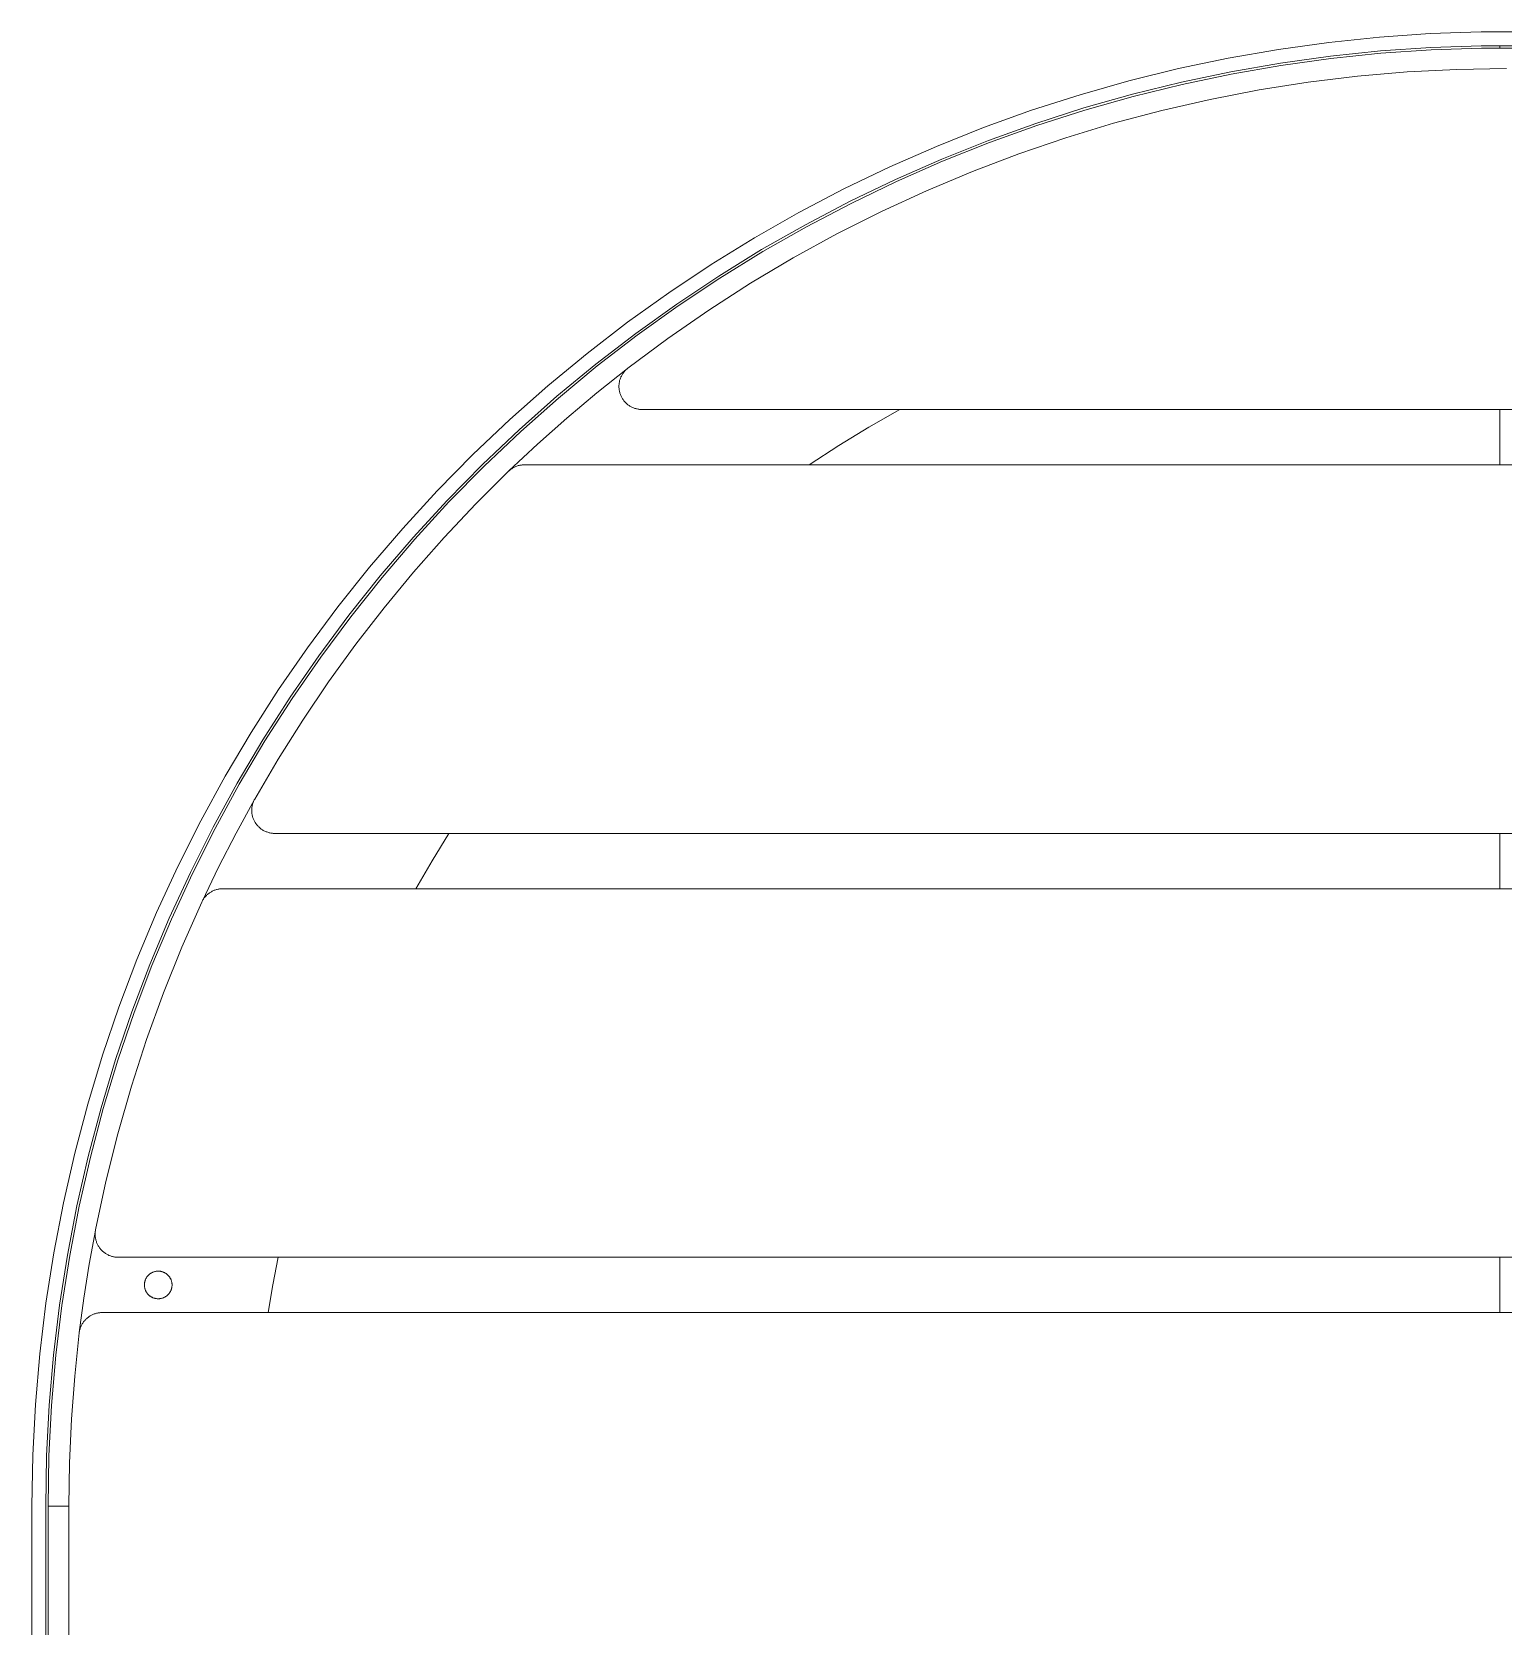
# Model space of a CAD drawing. Header units: millimetres. Extents: x -31 to 4670, y 115 to 3153.
# Drawn here: x 2159.7 to 2479, y 1434.6 to 1780.6 of the extents above; entities that cross this region are included whole.
import ezdxf

# ---------------------------------------------------------------- set-up
doc = ezdxf.new("R2010")
doc.units = ezdxf.units.MM
doc.layers.add('ZANO_R', color=7, linetype='Continuous', lineweight=0)

msp = doc.modelspace()

# ---------------------------------------------------------------- linework, layer by layer
at = {"layer": 'ZANO_R'}
for p, q in [((2452.14, 1779.45), (2441.15, 1778.31)), ((2463.16, 1780.21), (2452.14, 1779.45)), ((2474.2, 1780.59), (2463.16, 1780.21)), ((2485.25, 1780.59), (2474.2, 1780.59)), ((2430.21, 1776.78), (2419.33, 1774.89)), ((2441.15, 1778.31), (2430.21, 1776.78)), ((2430.68, 1773.82), (2441.52, 1775.33)), ((2441.52, 1775.33), (2452.4, 1776.46)), ((2441.58, 1774.83), (2452.44, 1775.96)), ((2452.4, 1776.46), (2463.32, 1777.21)), ((2452.44, 1775.96), (2463.34, 1776.71)), ((2463.32, 1777.21), (2474.25, 1777.59)), ((2463.34, 1776.71), (2474.26, 1777.09)), ((2474.25, 1777.59), (2485.2, 1777.59)), ((2474.26, 1777.09), (2485.19, 1777.09)), ((2478.23, 1777.13), (2478.23, 1777.64)), ((2408.52, 1772.62), (2397.79, 1769.97)), ((2419.33, 1774.89), (2408.52, 1772.62)), ((2409.19, 1769.69), (2419.9, 1771.94)), ((2419.9, 1771.94), (2430.68, 1773.82)), ((2419.99, 1771.45), (2430.75, 1773.33)), ((2430.75, 1773.33), (2441.58, 1774.83)), ((2447.39, 1770.96), (2458.15, 1771.89)), ((2458.15, 1771.89), (2468.93, 1772.45)), ((2468.93, 1772.45), (2479.73, 1772.64)), ((2397.79, 1769.97), (2387.17, 1766.96)), ((2398.56, 1767.07), (2409.19, 1769.69)), ((2398.69, 1766.59), (2409.3, 1769.2)), ((2409.3, 1769.2), (2419.99, 1771.45)), ((2426.01, 1767.98), (2436.68, 1769.65)), ((2436.68, 1769.65), (2447.39, 1770.96)), ((2387.17, 1766.96), (2376.65, 1763.58)), ((2388.03, 1764.09), (2398.56, 1767.07)), ((2388.18, 1763.61), (2398.69, 1766.59)), ((2404.89, 1763.53), (2415.41, 1765.94)), ((2415.41, 1765.94), (2426.01, 1767.98)), ((2376.65, 1763.58), (2366.25, 1759.84)), ((2377.61, 1760.74), (2388.03, 1764.09)), ((2377.77, 1760.27), (2388.18, 1763.61)), ((2394.45, 1760.76), (2404.89, 1763.53)), ((2366.25, 1759.84), (2355.99, 1755.75)), ((2367.32, 1757.04), (2377.61, 1760.74)), ((2367.49, 1756.57), (2377.77, 1760.27)), ((2384.12, 1757.63), (2394.45, 1760.76)), ((2355.99, 1755.75), (2345.88, 1751.3)), ((2357.15, 1752.98), (2367.32, 1757.04)), ((2357.35, 1752.52), (2367.49, 1756.57)), ((2373.9, 1754.14), (2384.12, 1757.63)), ((2345.88, 1751.3), (2335.93, 1746.51)), ((2347.13, 1748.58), (2357.15, 1752.98)), ((2347.34, 1748.12), (2357.35, 1752.52)), ((2363.81, 1750.31), (2373.9, 1754.14)), ((2337.28, 1743.83), (2347.13, 1748.58)), ((2337.5, 1743.38), (2347.34, 1748.12)), ((2353.86, 1746.12), (2363.81, 1750.31)), ((2335.93, 1746.51), (2326.15, 1741.38)), ((2344.06, 1741.6), (2353.86, 1746.12)), ((2326.15, 1741.38), (2316.55, 1735.91)), ((2327.59, 1738.74), (2337.28, 1743.83)), ((2327.83, 1738.3), (2337.5, 1743.38)), ((2334.42, 1736.74), (2344.06, 1741.6)), ((2318.08, 1733.33), (2327.59, 1738.74)), ((2318.33, 1732.9), (2327.83, 1738.3)), ((2316.55, 1735.91), (2307.14, 1730.11)), ((2324.95, 1731.54), (2334.42, 1736.74)), ((2307.14, 1730.11), (2297.95, 1723.99)), ((2308.76, 1727.58), (2318.08, 1733.33)), ((2309.03, 1727.16), (2318.33, 1732.9)), ((2315.67, 1726.03), (2324.95, 1731.54)), ((2299.65, 1721.52), (2308.76, 1727.58)), ((2299.93, 1721.11), (2309.03, 1727.16)), ((2297.95, 1723.99), (2288.96, 1717.56)), ((2306.59, 1720.19), (2315.67, 1726.03)), ((2290.75, 1715.15), (2299.65, 1721.52)), ((2291.05, 1714.75), (2299.93, 1721.11)), ((2297.71, 1714.05), (2306.59, 1720.19)), ((2288.96, 1717.56), (2280.21, 1710.82)), ((2282.08, 1708.48), (2290.75, 1715.15)), ((2282.39, 1708.09), (2291.05, 1714.75)), ((2289.05, 1707.6), (2297.71, 1714.05)), ((2280.21, 1710.82), (2271.69, 1703.79)), ((2273.64, 1701.51), (2282.08, 1708.48)), ((2273.97, 1701.13), (2282.39, 1708.09)), ((2282.32, 1702.25), (2288.98, 1707.54)), ((2287.56, 1705.72), (2287.64, 1705.88)), ((2287.64, 1705.88), (2287.72, 1706.03)), ((2287.72, 1706.03), (2287.8, 1706.18)), ((2287.8, 1706.62), (2288.94, 1707.51)), ((2287.8, 1706.18), (2287.89, 1706.33)), ((2287.89, 1706.33), (2287.99, 1706.47)), ((2287.99, 1706.47), (2288.09, 1706.61)), ((2288.09, 1706.61), (2288.2, 1706.75)), ((2288.2, 1706.75), (2288.31, 1706.88)), ((2288.31, 1706.88), (2288.42, 1707.01)), ((2288.42, 1707.01), (2288.54, 1707.14)), ((2288.54, 1707.14), (2288.66, 1707.26)), ((2288.66, 1707.26), (2288.79, 1707.38)), ((2288.79, 1707.38), (2288.92, 1707.49)), ((2288.92, 1707.49), (2289.05, 1707.6)), ((2271.69, 1703.79), (2263.42, 1696.46)), ((2287.11, 1703.72), (2287.12, 1703.89)), ((2287.11, 1703.55), (2287.11, 1703.72)), ((2287.12, 1703.38), (2287.11, 1703.55)), ((2287.12, 1703.89), (2287.13, 1704.06)), ((2287.13, 1703.2), (2287.12, 1703.38)), ((2287.13, 1704.06), (2287.14, 1704.24)), ((2287.15, 1703.03), (2287.13, 1703.2)), ((2287.14, 1704.24), (2287.17, 1704.41)), ((2287.17, 1702.86), (2287.15, 1703.03)), ((2287.17, 1704.41), (2287.2, 1704.58)), ((2287.2, 1702.69), (2287.17, 1702.86)), ((2287.2, 1704.58), (2287.23, 1704.75)), ((2287.24, 1702.52), (2287.2, 1702.69)), ((2287.23, 1704.75), (2287.27, 1704.91)), ((2287.28, 1702.35), (2287.24, 1702.52)), ((2287.27, 1704.91), (2287.32, 1705.08)), ((2287.32, 1702.19), (2287.28, 1702.35)), ((2287.32, 1705.08), (2287.37, 1705.24)), ((2287.37, 1705.24), (2287.43, 1705.41)), ((2287.43, 1705.41), (2287.5, 1705.57)), ((2287.5, 1705.57), (2287.56, 1705.72)), ((2265.45, 1694.25), (2273.64, 1701.51)), ((2265.79, 1693.88), (2273.97, 1701.13)), ((2275.81, 1696.78), (2282.32, 1702.25)), ((2287.38, 1702.02), (2287.32, 1702.19)), ((2287.44, 1701.86), (2287.38, 1702.02)), ((2287.5, 1701.7), (2287.44, 1701.86)), ((2287.57, 1701.54), (2287.5, 1701.7)), ((2287.64, 1701.39), (2287.57, 1701.54)), ((2287.72, 1701.24), (2287.64, 1701.39)), ((2287.81, 1701.09), (2287.72, 1701.24)), ((2287.9, 1700.94), (2287.81, 1701.09)), ((2288, 1700.8), (2287.9, 1700.94)), ((2288.1, 1700.66), (2288, 1700.8)), ((2288.2, 1700.52), (2288.1, 1700.66)), ((2288.31, 1700.39), (2288.2, 1700.52)), ((2288.43, 1700.26), (2288.31, 1700.39)), ((2288.54, 1700.13), (2288.43, 1700.26)), ((2288.67, 1700.01), (2288.54, 1700.13)), ((2288.8, 1699.89), (2288.67, 1700.01)), ((2288.93, 1699.78), (2288.8, 1699.89)), ((2289.06, 1699.68), (2288.93, 1699.78)), ((2289.2, 1699.57), (2289.06, 1699.68)), ((2289.34, 1699.47), (2289.2, 1699.57)), ((2289.49, 1699.38), (2289.34, 1699.47)), ((2289.64, 1699.29), (2289.49, 1699.38)), ((2289.79, 1699.21), (2289.64, 1699.29)), ((2289.94, 1699.13), (2289.79, 1699.21)), ((2290.1, 1699.06), (2289.94, 1699.13)), ((2290.26, 1698.99), (2290.1, 1699.06)), ((2290.42, 1698.93), (2290.26, 1698.99)), ((2290.58, 1698.88), (2290.42, 1698.93)), ((2290.75, 1698.83), (2290.58, 1698.88)), ((2263.42, 1696.46), (2255.41, 1688.86)), ((2269.45, 1691.14), (2275.81, 1696.78)), ((2290.91, 1698.78), (2290.75, 1698.83)), ((2291.08, 1698.75), (2290.91, 1698.78)), ((2291.25, 1698.71), (2291.08, 1698.75)), ((2291.42, 1698.69), (2291.25, 1698.71)), ((2291.59, 1698.67), (2291.42, 1698.69)), ((2291.76, 1698.65), (2291.59, 1698.67)), ((2291.94, 1698.64), (2291.76, 1698.65)), ((2292.11, 1698.64), (2291.94, 1698.64)), ((2292.11, 1698.64), (2667.34, 1698.64)), ((2341.37, 1694.82), (2348.04, 1698.64)), ((2478.23, 1686.64), (2478.23, 1698.64)), ((2257.52, 1686.72), (2265.45, 1694.25)), ((2257.87, 1686.36), (2265.79, 1693.88)), ((2334.82, 1690.82), (2341.37, 1694.82)), ((2255.41, 1688.86), (2247.67, 1680.98)), ((2263.25, 1685.32), (2269.45, 1691.14)), ((2328.37, 1686.64), (2334.82, 1690.82)), ((2249.84, 1678.91), (2257.52, 1686.72)), ((2250.21, 1678.57), (2257.87, 1686.36)), ((2256.05, 1678.16), (2263.16, 1685.24)), ((2263.16, 1685.24), (2263.29, 1685.36)), ((2263.25, 1685.33), (2263.43, 1685.5)), ((2263.29, 1685.36), (2263.42, 1685.47)), ((2263.42, 1685.47), (2263.56, 1685.58)), ((2263.56, 1685.58), (2263.7, 1685.69)), ((2263.7, 1685.69), (2263.84, 1685.79)), ((2263.84, 1685.79), (2263.99, 1685.88)), ((2263.99, 1685.88), (2264.14, 1685.97)), ((2264.14, 1685.97), (2264.29, 1686.05)), ((2264.29, 1686.05), (2264.44, 1686.13)), ((2264.44, 1686.13), (2264.6, 1686.21)), ((2264.6, 1686.21), (2264.76, 1686.28)), ((2264.76, 1686.28), (2264.93, 1686.34)), ((2264.93, 1686.34), (2265.09, 1686.39)), ((2265.09, 1686.39), (2265.26, 1686.45)), ((2265.26, 1686.45), (2265.43, 1686.49)), ((2265.43, 1686.49), (2265.6, 1686.53)), ((2265.6, 1686.53), (2265.77, 1686.56)), ((2265.77, 1686.56), (2265.94, 1686.59)), ((2265.94, 1686.59), (2266.11, 1686.61)), ((2266.11, 1686.61), (2266.29, 1686.63)), ((2266.29, 1686.63), (2266.46, 1686.64)), ((2266.46, 1686.64), (2266.63, 1686.64)), ((2692.82, 1686.64), (2266.63, 1686.64)), ((2247.67, 1680.98), (2240.2, 1672.84)), ((2242.45, 1670.85), (2249.84, 1678.91)), ((2242.82, 1670.52), (2250.21, 1678.57)), ((2249.18, 1670.86), (2256.05, 1678.16)), ((2240.2, 1672.84), (2233.02, 1664.44)), ((2235.33, 1662.53), (2242.45, 1670.85)), ((2235.72, 1662.21), (2242.82, 1670.52)), ((2242.54, 1663.34), (2249.18, 1670.86)), ((2233.02, 1664.44), (2226.13, 1655.81)), ((2228.51, 1653.98), (2235.33, 1662.53)), ((2228.91, 1653.67), (2235.72, 1662.21)), ((2236.14, 1655.61), (2242.54, 1663.34)), ((2226.13, 1655.81), (2219.55, 1646.94)), ((2221.99, 1645.19), (2228.51, 1653.98)), ((2230, 1647.67), (2236.14, 1655.61)), ((2222.39, 1644.9), (2228.91, 1653.67)), ((2224.12, 1639.55), (2230, 1647.67)), ((2219.55, 1646.94), (2213.27, 1637.85)), ((2215.77, 1636.19), (2221.99, 1645.19)), ((2216.19, 1635.91), (2222.39, 1644.9)), ((2213.27, 1637.85), (2207.31, 1628.54)), ((2218.5, 1631.24), (2224.12, 1639.55)), ((2209.87, 1626.97), (2215.77, 1636.19)), ((2210.29, 1626.71), (2216.19, 1635.91)), ((2213.15, 1622.75), (2218.5, 1631.24)), ((2207.31, 1628.54), (2201.68, 1619.04)), ((2204.29, 1617.56), (2209.87, 1626.97)), ((2204.72, 1617.31), (2210.29, 1626.71)), ((2208.07, 1614.1), (2213.15, 1622.75)), ((2201.68, 1619.04), (2196.38, 1609.35)), ((2199.04, 1607.96), (2204.29, 1617.56)), ((2199.48, 1607.72), (2204.72, 1617.31)), ((2204.02, 1606.68), (2208, 1613.96)), ((2207.5, 1612.47), (2207.47, 1612.3)), ((2207.53, 1612.64), (2207.5, 1612.47)), ((2207.57, 1612.81), (2207.53, 1612.64)), ((2207.61, 1612.98), (2207.57, 1612.81)), ((2207.66, 1613.14), (2207.61, 1612.98)), ((2207.72, 1613.31), (2207.66, 1613.14)), ((2207.78, 1613.47), (2207.72, 1613.31)), ((2207.84, 1613.63), (2207.78, 1613.47)), ((2207.91, 1613.79), (2207.84, 1613.63)), ((2207.99, 1613.95), (2207.91, 1613.79)), ((2208.07, 1614.1), (2207.99, 1613.95)), ((2196.38, 1609.35), (2191.42, 1599.48)), ((2207.44, 1611.95), (2207.43, 1611.78)), ((2207.43, 1611.78), (2207.43, 1611.6)), ((2207.43, 1611.6), (2207.43, 1611.43)), ((2207.43, 1611.43), (2207.44, 1611.26)), ((2207.45, 1612.12), (2207.44, 1611.95)), ((2207.44, 1611.26), (2207.46, 1611.08)), ((2207.47, 1612.3), (2207.45, 1612.12)), ((2207.46, 1611.08), (2207.48, 1610.91)), ((2207.48, 1610.91), (2207.51, 1610.74)), ((2207.51, 1610.74), (2207.54, 1610.57)), ((2207.54, 1610.57), (2207.58, 1610.4)), ((2207.58, 1610.4), (2207.63, 1610.23)), ((2207.63, 1610.23), (2207.68, 1610.07)), ((2207.68, 1610.07), (2207.74, 1609.9)), ((2207.74, 1609.9), (2207.8, 1609.74)), ((2207.8, 1609.74), (2207.87, 1609.58)), ((2207.87, 1609.58), (2207.95, 1609.42)), ((2207.95, 1609.42), (2208.02, 1609.27)), ((2208.02, 1609.27), (2208.11, 1609.12)), ((2208.11, 1609.12), (2208.2, 1608.97)), ((2208.2, 1608.97), (2208.3, 1608.82)), ((2194.12, 1598.18), (2199.04, 1607.96)), ((2194.57, 1597.96), (2199.48, 1607.72)), ((2200.23, 1599.3), (2204.02, 1606.68)), ((2208.3, 1608.82), (2208.4, 1608.68)), ((2208.4, 1608.68), (2208.5, 1608.54)), ((2208.5, 1608.54), (2208.61, 1608.41)), ((2208.61, 1608.41), (2208.72, 1608.28)), ((2208.72, 1608.28), (2208.84, 1608.15)), ((2208.84, 1608.15), (2208.97, 1608.03)), ((2208.97, 1608.03), (2209.09, 1607.91)), ((2209.09, 1607.91), (2209.23, 1607.8)), ((2209.23, 1607.8), (2209.36, 1607.69)), ((2209.36, 1607.69), (2209.5, 1607.59)), ((2209.5, 1607.59), (2209.64, 1607.49)), ((2209.64, 1607.49), (2209.79, 1607.39)), ((2209.79, 1607.39), (2209.94, 1607.3)), ((2209.94, 1607.3), (2210.09, 1607.22)), ((2210.09, 1607.22), (2210.25, 1607.14)), ((2210.25, 1607.14), (2210.4, 1607.07)), ((2210.4, 1607.07), (2210.56, 1607)), ((2210.56, 1607), (2210.73, 1606.94)), ((2210.73, 1606.94), (2210.89, 1606.88)), ((2210.89, 1606.88), (2211.06, 1606.83)), ((2211.06, 1606.83), (2211.22, 1606.79)), ((2211.22, 1606.79), (2211.39, 1606.75)), ((2211.39, 1606.75), (2211.56, 1606.71)), ((2211.56, 1606.71), (2211.74, 1606.69)), ((2211.74, 1606.69), (2211.91, 1606.67)), ((2211.91, 1606.67), (2212.08, 1606.65)), ((2212.08, 1606.65), (2212.25, 1606.64)), ((2212.25, 1606.64), (2212.43, 1606.64)), ((2212.43, 1606.64), (2747.02, 1606.64)), ((2246.55, 1600.69), (2250.23, 1606.64)), ((2478.23, 1594.64), (2478.23, 1606.64)), ((2191.42, 1599.48), (2186.8, 1589.45)), ((2196.64, 1591.82), (2200.23, 1599.3)), ((2243.02, 1594.64), (2246.55, 1600.69)), ((2189.54, 1588.24), (2194.12, 1598.18)), ((2190, 1588.04), (2194.57, 1597.96)), ((2192.27, 1581.95), (2196.61, 1591.74)), ((2196.68, 1591.89), (2196.61, 1591.74)), ((2196.61, 1591.74), (2196.68, 1591.89)), ((2196.76, 1592.05), (2196.68, 1591.89)), ((2196.85, 1592.2), (2196.76, 1592.05)), ((2196.94, 1592.34), (2196.85, 1592.2)), ((2197.03, 1592.49), (2196.94, 1592.34)), ((2197.13, 1592.63), (2197.03, 1592.49)), ((2197.24, 1592.76), (2197.13, 1592.63)), ((2197.35, 1592.9), (2197.24, 1592.76)), ((2197.46, 1593.02), (2197.35, 1592.9)), ((2197.58, 1593.15), (2197.46, 1593.02)), ((2197.71, 1593.27), (2197.58, 1593.15)), ((2197.83, 1593.39), (2197.71, 1593.27)), ((2197.96, 1593.5), (2197.83, 1593.39)), ((2198.1, 1593.6), (2197.96, 1593.5)), ((2198.24, 1593.71), (2198.1, 1593.6)), ((2198.38, 1593.81), (2198.24, 1593.71)), ((2198.52, 1593.9), (2198.38, 1593.81)), ((2198.67, 1593.99), (2198.52, 1593.9)), ((2198.82, 1594.07), (2198.67, 1593.99)), ((2198.98, 1594.15), (2198.82, 1594.07)), ((2199.13, 1594.22), (2198.98, 1594.15)), ((2199.29, 1594.28), (2199.13, 1594.22)), ((2199.45, 1594.34), (2199.29, 1594.28)), ((2199.62, 1594.4), (2199.45, 1594.34)), ((2199.78, 1594.45), (2199.62, 1594.4)), ((2199.95, 1594.49), (2199.78, 1594.45)), ((2200.12, 1594.53), (2199.95, 1594.49)), ((2200.29, 1594.56), (2200.12, 1594.53)), ((2200.46, 1594.59), (2200.29, 1594.56)), ((2200.63, 1594.61), (2200.46, 1594.59)), ((2200.8, 1594.63), (2200.63, 1594.61)), ((2200.97, 1594.64), (2200.8, 1594.63)), ((2201.14, 1594.64), (2200.97, 1594.64)), ((2758.31, 1594.64), (2201.14, 1594.64)), ((2186.8, 1589.45), (2182.52, 1579.26)), ((2185.31, 1578.15), (2189.54, 1588.24)), ((2185.77, 1577.96), (2190, 1588.04)), ((2188.28, 1572.01), (2192.27, 1581.95)), ((2182.52, 1579.26), (2178.61, 1568.93)), ((2181.43, 1567.92), (2185.31, 1578.15)), ((2181.9, 1567.75), (2185.77, 1577.96)), ((2184.63, 1561.94), (2188.28, 1572.01)), ((2178.61, 1568.93), (2175.05, 1558.47)), ((2177.9, 1557.56), (2181.43, 1567.92)), ((2178.38, 1557.4), (2181.9, 1567.75)), ((2181.33, 1551.76), (2184.63, 1561.94)), ((2175.05, 1558.47), (2171.85, 1547.9)), ((2174.74, 1547.08), (2177.9, 1557.56)), ((2175.22, 1546.94), (2178.38, 1557.4)), ((2178.38, 1541.46), (2181.33, 1551.76)), ((2171.85, 1547.9), (2169.02, 1537.22)), ((2171.94, 1536.5), (2174.74, 1547.08)), ((2172.42, 1536.38), (2175.22, 1546.94)), ((2175.78, 1531.07), (2178.38, 1541.46)), ((2169.02, 1537.22), (2166.57, 1526.45)), ((2169.5, 1525.83), (2171.94, 1536.5)), ((2169.99, 1525.73), (2172.42, 1536.38)), ((2173.54, 1520.6), (2175.78, 1531.07)), ((2166.57, 1526.45), (2164.48, 1515.6)), ((2167.44, 1515.09), (2169.5, 1525.83)), ((2167.93, 1515), (2169.99, 1525.73)), ((2172.17, 1513.12), (2173.52, 1520.47)), ((2173.46, 1519.91), (2173.45, 1519.74)), ((2173.45, 1519.74), (2173.45, 1519.57)), ((2173.45, 1519.57), (2173.45, 1519.39)), ((2173.45, 1519.39), (2173.47, 1519.22)), ((2173.47, 1520.09), (2173.46, 1519.91)), ((2173.49, 1520.26), (2173.47, 1520.09)), ((2173.47, 1519.22), (2173.48, 1519.05)), ((2173.48, 1519.05), (2173.51, 1518.88)), ((2173.51, 1520.43), (2173.49, 1520.26)), ((2173.54, 1520.6), (2173.51, 1520.43)), ((2164.48, 1515.6), (2162.77, 1504.69)), ((2173.51, 1518.88), (2173.54, 1518.71)), ((2173.54, 1518.71), (2173.57, 1518.54)), ((2173.57, 1518.54), (2173.61, 1518.37)), ((2173.61, 1518.37), (2173.66, 1518.2)), ((2173.66, 1518.2), (2173.71, 1518.04)), ((2173.71, 1518.04), (2173.77, 1517.88)), ((2173.77, 1517.88), (2173.83, 1517.72)), ((2173.83, 1517.72), (2173.9, 1517.56)), ((2173.9, 1517.56), (2173.98, 1517.4)), ((2173.98, 1517.4), (2174.06, 1517.25)), ((2174.06, 1517.25), (2174.14, 1517.1)), ((2174.14, 1517.1), (2174.23, 1516.95)), ((2174.23, 1516.95), (2174.33, 1516.81)), ((2174.33, 1516.81), (2174.43, 1516.67)), ((2174.43, 1516.67), (2174.53, 1516.53)), ((2174.53, 1516.53), (2174.64, 1516.39)), ((2174.64, 1516.39), (2174.76, 1516.27)), ((2174.76, 1516.27), (2174.88, 1516.14)), ((2174.88, 1516.14), (2175, 1516.02)), ((2175, 1516.02), (2175.13, 1515.9)), ((2175.13, 1515.9), (2175.26, 1515.79)), ((2175.26, 1515.79), (2175.39, 1515.68)), ((2175.39, 1515.68), (2175.53, 1515.58)), ((2175.53, 1515.58), (2175.67, 1515.48)), ((2165.74, 1504.27), (2167.44, 1515.09)), ((2166.24, 1504.21), (2167.93, 1515)), ((2171, 1505.75), (2172.17, 1513.12)), ((2175.67, 1515.48), (2175.82, 1515.39)), ((2175.82, 1515.39), (2175.97, 1515.3)), ((2175.97, 1515.3), (2176.12, 1515.21)), ((2176.12, 1515.21), (2176.27, 1515.14)), ((2176.27, 1515.14), (2176.43, 1515.06)), ((2176.43, 1515.06), (2176.59, 1515)), ((2176.59, 1515), (2176.75, 1514.93)), ((2176.75, 1514.93), (2176.92, 1514.88)), ((2176.92, 1514.88), (2177.08, 1514.83)), ((2177.08, 1514.83), (2177.25, 1514.78)), ((2177.25, 1514.78), (2177.42, 1514.75)), ((2177.42, 1514.75), (2177.59, 1514.71)), ((2177.59, 1514.71), (2177.76, 1514.69)), ((2177.76, 1514.69), (2177.93, 1514.67)), ((2177.93, 1514.67), (2178.1, 1514.65)), ((2178.1, 1514.65), (2178.28, 1514.64)), ((2178.28, 1514.64), (2178.45, 1514.64)), ((2178.45, 1514.64), (2781, 1514.64)), ((2212, 1508.65), (2213.14, 1514.64)), ((2478.23, 1502.64), (2478.23, 1514.64)), ((2184.14, 1508.85), (2184.15, 1508.95)), ((2184.14, 1508.74), (2184.14, 1508.85)), ((2184.14, 1508.64), (2184.14, 1508.74)), ((2184.14, 1508.54), (2184.14, 1508.64)), ((2184.15, 1508.95), (2184.17, 1509.05)), ((2184.17, 1509.05), (2184.18, 1509.15)), ((2184.18, 1509.15), (2184.2, 1509.26)), ((2184.2, 1509.26), (2184.22, 1509.36)), ((2184.22, 1509.36), (2184.25, 1509.46)), ((2184.25, 1509.46), (2184.28, 1509.56)), ((2184.28, 1509.56), (2184.31, 1509.65)), ((2184.31, 1509.65), (2184.35, 1509.75)), ((2184.35, 1509.75), (2184.39, 1509.85)), ((2184.39, 1509.85), (2184.43, 1509.94)), ((2184.43, 1509.94), (2184.48, 1510.03)), ((2184.48, 1510.03), (2184.53, 1510.12)), ((2184.53, 1510.12), (2184.58, 1510.21)), ((2184.58, 1510.21), (2184.64, 1510.3)), ((2184.64, 1510.3), (2184.7, 1510.39)), ((2184.7, 1510.39), (2184.76, 1510.47)), ((2184.76, 1510.47), (2184.82, 1510.55)), ((2184.82, 1510.55), (2184.89, 1510.63)), ((2184.89, 1510.63), (2184.96, 1510.7)), ((2184.96, 1510.7), (2185.03, 1510.78)), ((2185.03, 1510.78), (2185.11, 1510.85)), ((2185.11, 1510.85), (2185.19, 1510.92)), ((2185.19, 1510.92), (2185.27, 1510.98)), ((2185.27, 1510.98), (2185.35, 1511.05)), ((2185.35, 1511.05), (2185.43, 1511.11)), ((2185.43, 1511.11), (2185.52, 1511.16)), ((2185.52, 1511.16), (2185.61, 1511.22)), ((2185.61, 1511.22), (2185.7, 1511.27)), ((2185.7, 1511.27), (2185.79, 1511.32)), ((2185.79, 1511.32), (2185.88, 1511.36)), ((2185.88, 1511.36), (2185.98, 1511.41)), ((2185.98, 1511.41), (2186.07, 1511.44)), ((2186.07, 1511.44), (2186.17, 1511.48)), ((2186.17, 1511.48), (2186.27, 1511.51)), ((2186.27, 1511.51), (2186.37, 1511.54)), ((2186.37, 1511.54), (2186.47, 1511.56)), ((2186.47, 1511.56), (2186.57, 1511.58)), ((2186.57, 1511.58), (2186.67, 1511.6)), ((2186.67, 1511.6), (2186.78, 1511.62)), ((2186.78, 1511.62), (2186.88, 1511.63)), ((2186.88, 1511.63), (2186.98, 1511.63)), ((2186.98, 1511.63), (2187.09, 1511.64)), ((2187.09, 1511.64), (2187.19, 1511.64)), ((2187.19, 1511.64), (2187.29, 1511.63)), ((2187.29, 1511.63), (2187.4, 1511.63)), ((2187.4, 1511.63), (2187.5, 1511.62)), ((2187.5, 1511.62), (2187.6, 1511.6)), ((2187.6, 1511.6), (2187.7, 1511.58)), ((2187.7, 1511.58), (2187.8, 1511.56)), ((2187.8, 1511.56), (2187.9, 1511.54)), ((2187.9, 1511.54), (2188, 1511.51)), ((2188, 1511.51), (2188.1, 1511.48)), ((2188.1, 1511.48), (2188.2, 1511.44)), ((2188.2, 1511.44), (2188.3, 1511.41)), ((2188.3, 1511.41), (2188.39, 1511.36)), ((2188.39, 1511.36), (2188.48, 1511.32)), ((2188.48, 1511.32), (2188.58, 1511.27)), ((2188.58, 1511.27), (2188.67, 1511.22)), ((2188.67, 1511.22), (2188.75, 1511.16)), ((2188.75, 1511.16), (2188.84, 1511.11)), ((2188.84, 1511.11), (2188.93, 1511.05)), ((2188.93, 1511.05), (2189.01, 1510.98)), ((2189.01, 1510.98), (2189.09, 1510.92)), ((2189.09, 1510.92), (2189.16, 1510.85)), ((2189.16, 1510.85), (2189.24, 1510.78)), ((2189.24, 1510.78), (2189.31, 1510.7)), ((2189.31, 1510.7), (2189.38, 1510.63)), ((2189.38, 1510.63), (2189.45, 1510.55)), ((2189.45, 1510.55), (2189.51, 1510.47)), ((2189.51, 1510.47), (2189.58, 1510.39)), ((2189.58, 1510.39), (2189.63, 1510.3)), ((2189.63, 1510.3), (2189.69, 1510.21)), ((2189.69, 1510.21), (2189.74, 1510.12)), ((2189.74, 1510.12), (2189.79, 1510.03)), ((2189.79, 1510.03), (2189.84, 1509.94)), ((2189.84, 1509.94), (2189.88, 1509.85)), ((2189.88, 1509.85), (2189.92, 1509.75)), ((2189.92, 1509.75), (2189.96, 1509.65)), ((2189.96, 1509.65), (2189.99, 1509.56)), ((2189.99, 1509.56), (2190.02, 1509.46)), ((2190.02, 1509.46), (2190.05, 1509.36)), ((2190.05, 1509.36), (2190.07, 1509.26)), ((2190.07, 1509.26), (2190.09, 1509.15)), ((2190.09, 1509.15), (2190.11, 1509.05)), ((2190.11, 1509.05), (2190.12, 1508.95)), ((2190.12, 1508.95), (2190.13, 1508.85)), ((2190.13, 1508.85), (2190.14, 1508.74)), ((2190.14, 1508.74), (2190.14, 1508.64)), ((2190.14, 1508.64), (2190.14, 1508.54)), ((2210.99, 1502.64), (2212, 1508.65)), ((2170.01, 1498.34), (2171, 1505.75)), ((2184.14, 1508.43), (2184.14, 1508.54)), ((2184.15, 1508.33), (2184.14, 1508.43)), ((2184.17, 1508.23), (2184.15, 1508.33)), ((2184.18, 1508.12), (2184.17, 1508.23)), ((2184.2, 1508.02), (2184.18, 1508.12)), ((2184.22, 1507.92), (2184.2, 1508.02)), ((2184.25, 1507.82), (2184.22, 1507.92)), ((2184.28, 1507.72), (2184.25, 1507.82)), ((2184.31, 1507.62), (2184.28, 1507.72)), ((2184.35, 1507.53), (2184.31, 1507.62)), ((2184.39, 1507.43), (2184.35, 1507.53)), ((2184.43, 1507.34), (2184.39, 1507.43)), ((2184.48, 1507.24), (2184.43, 1507.34)), ((2184.53, 1507.15), (2184.48, 1507.24)), ((2184.58, 1507.06), (2184.53, 1507.15)), ((2184.64, 1506.98), (2184.58, 1507.06)), ((2184.7, 1506.89), (2184.64, 1506.98)), ((2184.76, 1506.81), (2184.7, 1506.89)), ((2184.82, 1506.73), (2184.76, 1506.81)), ((2184.89, 1506.65), (2184.82, 1506.73)), ((2184.96, 1506.57), (2184.89, 1506.65)), ((2185.03, 1506.5), (2184.96, 1506.57)), ((2185.11, 1506.43), (2185.03, 1506.5)), ((2185.19, 1506.36), (2185.11, 1506.43)), ((2185.27, 1506.29), (2185.19, 1506.36)), ((2185.35, 1506.23), (2185.27, 1506.29)), ((2185.43, 1506.17), (2185.35, 1506.23)), ((2185.52, 1506.11), (2185.43, 1506.17)), ((2185.61, 1506.06), (2185.52, 1506.11)), ((2185.7, 1506.01), (2185.61, 1506.06)), ((2185.79, 1505.96), (2185.7, 1506.01)), ((2185.88, 1505.91), (2185.79, 1505.96)), ((2185.98, 1505.87), (2185.88, 1505.91)), ((2186.07, 1505.83), (2185.98, 1505.87)), ((2186.17, 1505.8), (2186.07, 1505.83)), ((2186.27, 1505.77), (2186.17, 1505.8)), ((2186.37, 1505.74), (2186.27, 1505.77)), ((2186.47, 1505.71), (2186.37, 1505.74)), ((2186.57, 1505.69), (2186.47, 1505.71)), ((2186.67, 1505.67), (2186.57, 1505.69)), ((2186.78, 1505.66), (2186.67, 1505.67)), ((2186.88, 1505.65), (2186.78, 1505.66)), ((2186.98, 1505.64), (2186.88, 1505.65)), ((2187.09, 1505.64), (2186.98, 1505.64)), ((2187.19, 1505.64), (2187.09, 1505.64)), ((2187.29, 1505.64), (2187.19, 1505.64)), ((2187.4, 1505.65), (2187.29, 1505.64)), ((2187.5, 1505.66), (2187.4, 1505.65)), ((2187.6, 1505.67), (2187.5, 1505.66)), ((2187.7, 1505.69), (2187.6, 1505.67)), ((2187.8, 1505.71), (2187.7, 1505.69)), ((2187.9, 1505.74), (2187.8, 1505.71)), ((2188, 1505.77), (2187.9, 1505.74)), ((2188.1, 1505.8), (2188, 1505.77)), ((2188.2, 1505.83), (2188.1, 1505.8)), ((2188.3, 1505.87), (2188.2, 1505.83)), ((2188.39, 1505.91), (2188.3, 1505.87)), ((2188.48, 1505.96), (2188.39, 1505.91)), ((2188.58, 1506.01), (2188.48, 1505.96)), ((2188.67, 1506.06), (2188.58, 1506.01)), ((2188.75, 1506.11), (2188.67, 1506.06)), ((2188.84, 1506.17), (2188.75, 1506.11)), ((2188.93, 1506.23), (2188.84, 1506.17)), ((2189.01, 1506.29), (2188.93, 1506.23)), ((2189.09, 1506.36), (2189.01, 1506.29)), ((2189.16, 1506.43), (2189.09, 1506.36)), ((2189.24, 1506.5), (2189.16, 1506.43)), ((2189.31, 1506.57), (2189.24, 1506.5)), ((2189.38, 1506.65), (2189.31, 1506.57)), ((2189.45, 1506.73), (2189.38, 1506.65)), ((2189.51, 1506.81), (2189.45, 1506.73)), ((2189.58, 1506.89), (2189.51, 1506.81)), ((2189.63, 1506.98), (2189.58, 1506.89)), ((2189.69, 1507.06), (2189.63, 1506.98)), ((2189.74, 1507.15), (2189.69, 1507.06)), ((2189.79, 1507.24), (2189.74, 1507.15)), ((2189.84, 1507.34), (2189.79, 1507.24)), ((2189.88, 1507.43), (2189.84, 1507.34)), ((2189.92, 1507.53), (2189.88, 1507.43)), ((2189.96, 1507.62), (2189.92, 1507.53)), ((2189.99, 1507.72), (2189.96, 1507.62)), ((2190.02, 1507.82), (2189.99, 1507.72)), ((2190.05, 1507.92), (2190.02, 1507.82)), ((2190.07, 1508.02), (2190.05, 1507.92)), ((2190.09, 1508.12), (2190.07, 1508.02)), ((2190.11, 1508.23), (2190.09, 1508.12)), ((2190.12, 1508.33), (2190.11, 1508.23)), ((2190.13, 1508.43), (2190.12, 1508.33)), ((2190.14, 1508.54), (2190.13, 1508.43)), ((2162.77, 1504.69), (2161.44, 1493.72)), ((2164.42, 1493.41), (2165.74, 1504.27)), ((2164.92, 1493.36), (2166.24, 1504.21)), ((2172.05, 1501.7), (2171.91, 1501.6)), ((2172.19, 1501.8), (2172.05, 1501.7)), ((2172.34, 1501.9), (2172.19, 1501.8)), ((2172.49, 1501.98), (2172.34, 1501.9)), ((2172.64, 1502.07), (2172.49, 1501.98)), ((2172.79, 1502.14), (2172.64, 1502.07)), ((2172.95, 1502.22), (2172.79, 1502.14)), ((2173.11, 1502.28), (2172.95, 1502.22)), ((2173.27, 1502.34), (2173.11, 1502.28)), ((2173.43, 1502.4), (2173.27, 1502.34)), ((2173.6, 1502.45), (2173.43, 1502.4)), ((2173.77, 1502.49), (2173.6, 1502.45)), ((2173.94, 1502.53), (2173.77, 1502.49)), ((2174.1, 1502.56), (2173.94, 1502.53)), ((2174.28, 1502.59), (2174.1, 1502.56)), ((2174.45, 1502.61), (2174.28, 1502.59)), ((2174.62, 1502.63), (2174.45, 1502.61)), ((2174.79, 1502.64), (2174.62, 1502.63)), ((2174.96, 1502.64), (2174.79, 1502.64)), ((2784.49, 1502.64), (2174.96, 1502.64)), ((2169.01, 1488.87), (2170, 1498.24)), ((2170.02, 1498.41), (2170, 1498.24)), ((2170.01, 1498.35), (2170.14, 1499.39)), ((2170.05, 1498.58), (2170.02, 1498.41)), ((2170.09, 1498.75), (2170.05, 1498.58)), ((2170.13, 1498.92), (2170.09, 1498.75)), ((2170.18, 1499.08), (2170.13, 1498.92)), ((2170.23, 1499.25), (2170.18, 1499.08)), ((2170.29, 1499.41), (2170.23, 1499.25)), ((2170.35, 1499.57), (2170.29, 1499.41)), ((2170.42, 1499.73), (2170.35, 1499.57)), ((2170.5, 1499.89), (2170.42, 1499.73)), ((2170.58, 1500.04), (2170.5, 1499.89)), ((2170.66, 1500.19), (2170.58, 1500.04)), ((2170.75, 1500.34), (2170.66, 1500.19)), ((2170.85, 1500.48), (2170.75, 1500.34)), ((2170.95, 1500.62), (2170.85, 1500.48)), ((2171.05, 1500.76), (2170.95, 1500.62)), ((2171.16, 1500.89), (2171.05, 1500.76)), ((2171.28, 1501.02), (2171.16, 1500.89)), ((2171.4, 1501.14), (2171.28, 1501.02)), ((2171.52, 1501.26), (2171.4, 1501.14)), ((2171.65, 1501.38), (2171.52, 1501.26)), ((2171.78, 1501.49), (2171.65, 1501.38)), ((2171.91, 1501.6), (2171.78, 1501.49)), ((2161.44, 1493.72), (2160.49, 1482.72)), ((2163.48, 1482.51), (2164.42, 1493.41)), ((2163.98, 1482.47), (2164.92, 1493.36)), ((2168.29, 1479.47), (2169.01, 1488.87)), ((2160.49, 1482.72), (2159.92, 1471.68)), ((2162.91, 1471.58), (2163.48, 1482.51)), ((2163.41, 1471.56), (2163.98, 1482.47)), ((2167.87, 1470.06), (2168.29, 1479.47)), ((2159.92, 1471.68), (2159.73, 1460.64)), ((2162.73, 1460.64), (2162.91, 1471.58)), ((2163.23, 1460.64), (2163.41, 1471.56)), ((2167.73, 1460.64), (2167.87, 1470.06)), ((2159.73, 1460.64), (2159.73, 1140.64)), ((2162.73, 1460.64), (2162.73, 1140.64)), ((2163.23, 1460.64), (2163.23, 820.64)), ((2167.73, 1460.64), (2163.23, 1460.64)), ((2167.73, 1460.64), (2167.73, 1427.64))]:
    msp.add_line(p, q, dxfattribs=at)

doc.saveas('drawing.dxf')
